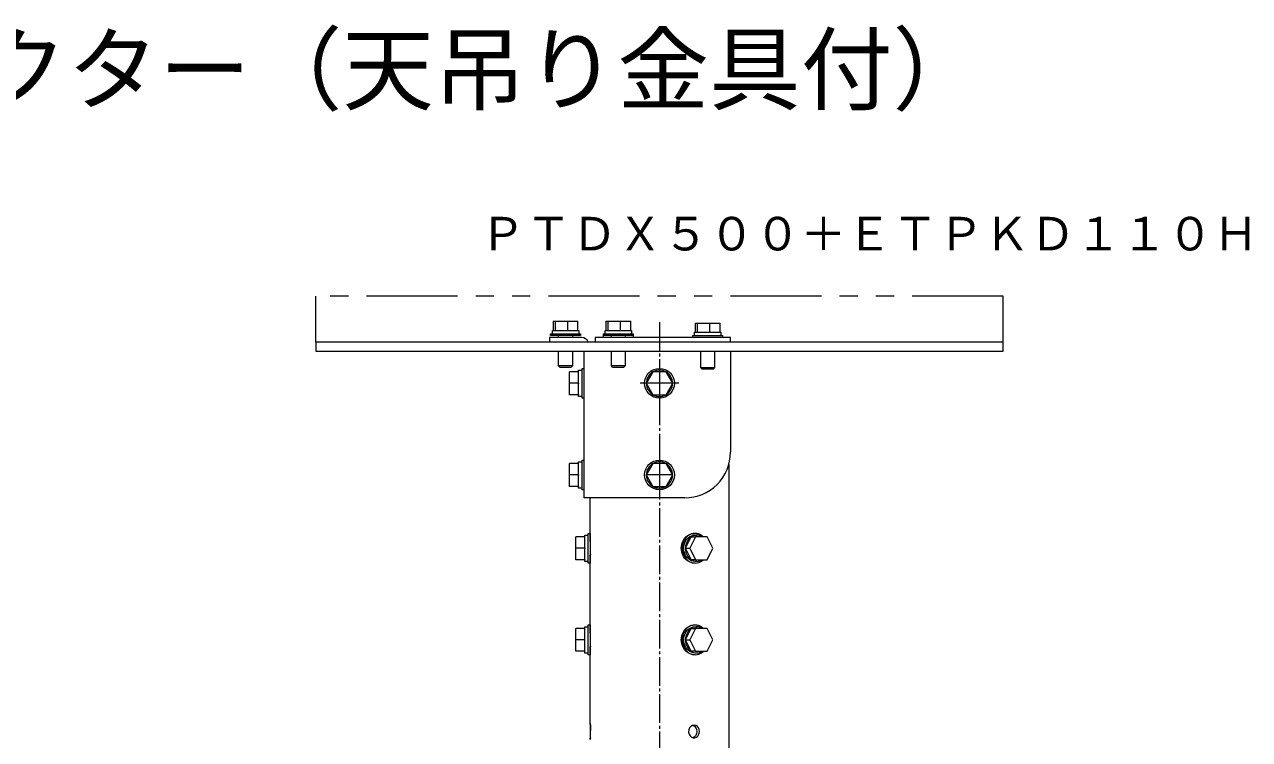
# Model space of a CAD drawing. Units: millimetres, scale not verified. Extents: x -62 to 63, y -56 to 57.
# Drawn here: x 2.6 to 56.1, y 25.6 to 56.8 of the extents above; entities that cross this region are included whole.
import ezdxf
from ezdxf.enums import TextEntityAlignment as Align

# ---------------------------------------------------------------- set-up
doc = ezdxf.new("R2010")
doc.units = ezdxf.units.MM
doc.header["$LTSCALE"] = 0.125
for name, pattern in [('USER1', [50.8, 31.75, -6.35, 6.35, -6.35]), ('USER2', [63.5, 31.75, -6.35, 6.35, -6.35, 6.35, -6.35]), ('USER3', [13, 10, -1, 1, -1])]:
    doc.linetypes.add(name, pattern=pattern)
doc.layers.add('0-2_MOJI1', color=7, linetype='Continuous')
doc.layers.add('0-3_TOUROKU', color=7, linetype='Continuous')
doc.layers.add('0-5_GAIKEI', color=1, linetype='Continuous', lineweight=18)
doc.styles.add('ＭＳ ゴシック', font='')
doc.styles.get('ＭＳ ゴシック').set_extended_font_data('MS Gothic')

msp = doc.modelspace()

# ---------------------------------------------------------------- linework, layer by layer
at = {"layer": '0-5_GAIKEI', "color": 7, "linetype": 'USER2'}
for p, q in [((45.3475, 44.9415), (15.3473, 44.9415)), ((15.3473, 42.9415), (15.3473, 44.9415)), ((45.3475, 42.9415), (45.3475, 44.9415))]:
    msp.add_line(p, q, dxfattribs=at)
at = {"layer": '0-5_GAIKEI'}
for p, q in [((25.7048, 43.8515), (25.7048, 43.4515)), ((25.7048, 43.8515), (25.8051, 43.8515)), ((25.8051, 43.4515), (25.8051, 43.8515)), ((25.8051, 43.8515), (26.3476, 43.8515)), ((26.3476, 43.4515), (26.3476, 43.8515)), ((26.3476, 43.8515), (26.7899, 43.8515)), ((26.7899, 43.4515), (26.7899, 43.8515)), ((28.0048, 43.8515), (28.0048, 43.4515)), ((28.0048, 43.8515), (28.1051, 43.8515)), ((28.1051, 43.4515), (28.1051, 43.8515)), ((28.1051, 43.8515), (28.6476, 43.8515)), ((28.6476, 43.4515), (28.6476, 43.8515)), ((28.6476, 43.8515), (29.0899, 43.8515)), ((29.0899, 43.4515), (29.0899, 43.8515)), ((25.5973, 43.3015), (26.8974, 43.3015)), ((25.5973, 43.2215), (25.5973, 43.3015)), ((25.6724, 43.4515), (25.8043, 43.4515)), ((25.6724, 43.3015), (25.6724, 43.4515)), ((25.8095, 43.4515), (25.8051, 43.4515)), ((25.8095, 43.4515), (26.3431, 43.4515)), ((26.3476, 43.4515), (26.3431, 43.4515)), ((26.3512, 43.4515), (26.3476, 43.4515)), ((26.3512, 43.4515), (26.7863, 43.4515)), ((26.7899, 43.4515), (26.7863, 43.4515)), ((26.8974, 43.3015), (26.8974, 43.2215)), ((27.8974, 43.3015), (29.1974, 43.3015)), ((27.8974, 43.2215), (27.8974, 43.3015)), ((27.9724, 43.4515), (28.1043, 43.4515)), ((27.9724, 43.3015), (27.9724, 43.4515)), ((28.1095, 43.4515), (28.1051, 43.4515)), ((28.1095, 43.4515), (28.6432, 43.4515)), ((28.6476, 43.4515), (28.6432, 43.4515)), ((28.6512, 43.4515), (28.6476, 43.4515)), ((28.6512, 43.4515), (29.0863, 43.4515)), ((29.0899, 43.4515), (29.0863, 43.4515)), ((29.1974, 43.3015), (29.1974, 43.2215)), ((31.8724, 43.3715), (32.0043, 43.3715)), ((31.8724, 43.2215), (31.8724, 43.3715)), ((31.9048, 43.7715), (31.9048, 43.3715)), ((31.9048, 43.7715), (32.0051, 43.7715)), ((32.0051, 43.3715), (32.0051, 43.7715)), ((32.0051, 43.7715), (32.5476, 43.7715)), ((32.0096, 43.3715), (32.0051, 43.3715)), ((32.0096, 43.3715), (32.5432, 43.3715)), ((32.5476, 43.3715), (32.5432, 43.3715)), ((32.5476, 43.3715), (32.5476, 43.7715)), ((32.5476, 43.7715), (32.9899, 43.7715)), ((32.5513, 43.3715), (32.5476, 43.3715)), ((32.5513, 43.3715), (32.9863, 43.3715)), ((32.9899, 43.3715), (32.9863, 43.3715)), ((32.9899, 43.3715), (32.9899, 43.7715)), ((25.5474, 43.1415), (25.5474, 42.9415)), ((25.8474, 43.1415), (25.5474, 43.1415)), ((26.8974, 43.2215), (25.5973, 43.2215)), ((26.9474, 43.1415), (25.8474, 43.1415)), ((25.9474, 43.1415), (25.9474, 43.2215)), ((26.5474, 43.2215), (26.5474, 43.1415)), ((27.5474, 43.1415), (27.5474, 42.9415)), ((29.1974, 43.2215), (27.8974, 43.2215)), ((27.8974, 43.1415), (27.8974, 43.2215)), ((28.2474, 43.1415), (28.2474, 43.2215)), ((28.8474, 43.2215), (28.8474, 43.1415)), ((29.1974, 43.2215), (29.1974, 43.1415)), ((31.7974, 43.2215), (33.0974, 43.2215)), ((31.7974, 43.1415), (31.7974, 43.2215)), ((33.0974, 43.2215), (33.0974, 43.1415)), ((33.4474, 42.9415), (33.4474, 43.1415)), ((25.9474, 41.9015), (25.9474, 42.5415)), ((26.5474, 42.5415), (26.5474, 41.9015)), ((28.2474, 41.9015), (28.2474, 42.5415)), ((28.8474, 42.5415), (28.8474, 41.9015)), ((32.1474, 41.8215), (32.1474, 42.5415)), ((32.7474, 42.5415), (32.7474, 41.8215)), ((26.5474, 41.9015), (25.9474, 41.9015)), ((25.9974, 41.8515), (25.9474, 41.9015)), ((25.9974, 41.8515), (26.4974, 41.8515)), ((26.5474, 41.9015), (26.4974, 41.8515)), ((26.8174, 41.6415), (26.8174, 41.7165)), ((26.8174, 41.7165), (26.9674, 41.7165)), ((26.9674, 40.4915), (26.9674, 41.7915)), ((26.9674, 41.7915), (27.0474, 41.7915)), ((28.8474, 41.9015), (28.2474, 41.9015)), ((28.2974, 41.8515), (28.2474, 41.9015)), ((28.2974, 41.8515), (28.7974, 41.8515)), ((28.8474, 41.9015), (28.7974, 41.8515)), ((32.7474, 41.8215), (32.1474, 41.8215)), ((32.1974, 41.7715), (32.1474, 41.8215)), ((32.1974, 41.7715), (32.6974, 41.7715)), ((32.7474, 41.8215), (32.6974, 41.7715)), ((26.4174, 41.1415), (26.4174, 41.6415)), ((26.8174, 41.6415), (26.4174, 41.6415)), ((26.8174, 41.6415), (26.8174, 41.6374)), ((26.8174, 41.1456), (26.8174, 41.6374)), ((30.0587, 41.6415), (29.77, 41.1415)), ((30.6361, 41.6415), (30.0587, 41.6415)), ((30.9247, 41.1415), (30.6361, 41.6415)), ((26.4174, 40.6415), (26.4174, 41.1415)), ((26.8174, 41.1415), (26.4174, 41.1415)), ((26.8174, 40.6415), (26.4174, 40.6415)), ((26.8174, 41.1456), (26.8174, 41.1415)), ((26.8174, 41.1415), (26.8174, 41.1374)), ((26.8174, 40.6456), (26.8174, 41.1374)), ((26.8174, 40.6456), (26.8174, 40.6415)), ((26.8174, 40.5665), (26.8174, 40.6415)), ((29.77, 41.1415), (30.0587, 40.6415)), ((30.0587, 40.6415), (30.6361, 40.6415)), ((30.6361, 40.6415), (30.9247, 41.1415)), ((26.9674, 40.5665), (26.8174, 40.5665)), ((27.0474, 40.4915), (26.9674, 40.4915)), ((26.4174, 37.1415), (26.4174, 37.6415)), ((26.8174, 37.6415), (26.4174, 37.6415)), ((26.8174, 37.6415), (26.8174, 37.7165)), ((26.8174, 37.7165), (26.9674, 37.7165)), ((26.8174, 37.6415), (26.8174, 37.6374)), ((26.8174, 37.1456), (26.8174, 37.6374)), ((26.9674, 36.4915), (26.9674, 37.7915)), ((26.9674, 37.7915), (27.0474, 37.7915)), ((30.0587, 37.6415), (29.77, 37.1415)), ((30.6361, 37.6415), (30.0587, 37.6415)), ((30.9247, 37.1415), (30.6361, 37.6415)), ((26.4174, 36.6415), (26.4174, 37.1415)), ((26.8174, 37.1415), (26.4174, 37.1415)), ((26.8174, 37.1456), (26.8174, 37.1415)), ((26.8174, 37.1415), (26.8174, 37.1374)), ((26.8174, 36.6456), (26.8174, 37.1374)), ((29.77, 37.1415), (30.0587, 36.6415)), ((30.6361, 36.6415), (30.9247, 37.1415)), ((26.8174, 36.6415), (26.4174, 36.6415)), ((26.8174, 36.6456), (26.8174, 36.6415)), ((26.8174, 36.5665), (26.8174, 36.6415)), ((26.9674, 36.5665), (26.8174, 36.5665)), ((27.0474, 36.4915), (26.9674, 36.4915)), ((30.0587, 36.6415), (30.6361, 36.6415)), ((26.6903, 33.9414), (26.6903, 34.4415)), ((27.0903, 34.4415), (26.6903, 34.4415)), ((27.0903, 34.4414), (27.0903, 34.5165)), ((27.0903, 34.5165), (27.2403, 34.5165)), ((27.0903, 34.4415), (27.0903, 34.4374)), ((27.0903, 33.9455), (27.0903, 34.4374)), ((27.2403, 33.2915), (27.2403, 34.5915)), ((27.2403, 34.5915), (27.3203, 34.5915)), ((27.3203, 34.5915), (27.3203, 33.2915)), ((27.3203, 34.2415), (27.3277, 34.2415)), ((31.9259, 34.4414), (31.6759, 33.9415)), ((31.7259, 34.4414), (31.9259, 34.4414)), ((31.8609, 34.5915), (31.9009, 34.5915)), ((31.9009, 34.5165), (31.9759, 34.5165)), ((32.4259, 34.4415), (31.9259, 34.4414)), ((32.6759, 33.9414), (32.4259, 34.4415)), ((26.6903, 33.4415), (26.6903, 33.9414)), ((27.0903, 33.9414), (26.6903, 33.9414)), ((27.0903, 33.9455), (27.0903, 33.9414)), ((27.0903, 33.9414), (27.0903, 33.9373)), ((27.0903, 33.4456), (27.0903, 33.9373)), ((31.4759, 33.9415), (31.6759, 33.9415)), ((31.6759, 33.9415), (31.9259, 33.4414)), ((32.4259, 33.4415), (32.6759, 33.9414)), ((27.0903, 33.4415), (26.6903, 33.4415)), ((27.0903, 33.4456), (27.0903, 33.4415)), ((27.0903, 33.3665), (27.0903, 33.4415)), ((27.2403, 33.3665), (27.0903, 33.3665)), ((27.3203, 33.2915), (27.2403, 33.2915)), ((27.3277, 33.6415), (27.3203, 33.6415)), ((27.3224, 30.2914), (27.3224, 33.5915)), ((31.9259, 33.4414), (31.7259, 33.4414)), ((31.9009, 33.2915), (31.8609, 33.2915)), ((31.9759, 33.3665), (31.9009, 33.3665)), ((31.9259, 33.4414), (32.4259, 33.4415)), ((27.0903, 30.4414), (27.0903, 30.5164)), ((27.0903, 30.5164), (27.2403, 30.5164)), ((27.2403, 29.2914), (27.2403, 30.5914)), ((27.2403, 30.5914), (27.3203, 30.5914)), ((27.3203, 30.5914), (27.3203, 29.2914)), ((31.8609, 30.5914), (31.9009, 30.5914)), ((31.9009, 30.5164), (31.9759, 30.5164)), ((26.6903, 29.9414), (26.6903, 30.4414)), ((27.0903, 30.4414), (26.6903, 30.4414)), ((26.6903, 29.4414), (26.6903, 29.9414)), ((27.0903, 29.9414), (26.6903, 29.9414)), ((27.0903, 30.4414), (27.0903, 30.4373)), ((27.0903, 29.9455), (27.0903, 30.4373)), ((27.0903, 29.9455), (27.0903, 29.9414)), ((27.0903, 29.9414), (27.0903, 29.9373)), ((27.0903, 29.4455), (27.0903, 29.9373)), ((27.3203, 30.2414), (27.3277, 30.2414)), ((31.4759, 29.9414), (31.6759, 29.9414)), ((31.9259, 30.4414), (31.6759, 29.9414)), ((31.6759, 29.9414), (31.9259, 29.4414)), ((31.7259, 30.4414), (31.9259, 30.4414)), ((32.4259, 30.4414), (31.9259, 30.4414)), ((32.6759, 29.9414), (32.4259, 30.4414)), ((32.4259, 29.4414), (32.6759, 29.9414)), ((27.0903, 29.4414), (26.6903, 29.4414)), ((27.0903, 29.4455), (27.0903, 29.4414)), ((27.0903, 29.3664), (27.0903, 29.4414)), ((27.3277, 29.6414), (27.3203, 29.6414)), ((31.9259, 29.4414), (31.7259, 29.4414)), ((31.9259, 29.4414), (32.4259, 29.4414)), ((27.2403, 29.3664), (27.0903, 29.3664)), ((27.3203, 29.2914), (27.2403, 29.2914)), ((31.9009, 29.2914), (31.8609, 29.2914)), ((31.9759, 29.3664), (31.9009, 29.3664))]:
    msp.add_line(p, q, dxfattribs=at)
at = {"layer": '0-5_GAIKEI', "linetype": 'USER3'}
msp.add_line((30.3474, 43.8139), (30.3474, -9.8054), dxfattribs=at)
at = {"layer": '0-5_GAIKEI', "color": 7}
for p, q in [((45.3475, 42.5415), (45.3475, 42.9415)), ((27.0474, 42.5415), (27.0474, 36.1415)), ((33.4474, 42.5415), (33.4474, 38.1415)), ((33.3724, 37.5989), (33.3724, 20.9414)), ((31.4474, 36.1415), (27.0474, 36.1415)), ((27.3224, 34.2915), (27.3224, 36.1415)), ((27.3224, 26.2914), (27.3224, 29.5915))]:
    msp.add_line(p, q, dxfattribs=at)
at = {"layer": '0-5_GAIKEI', "linetype": 'USER1'}
for p, q in [((30.3474, 41.9915), (30.3474, 40.2915)), ((31.1974, 41.1415), (29.4974, 41.1415)), ((30.3474, 37.6915), (30.3474, 36.5915)), ((30.8974, 37.1415), (29.7974, 37.1415))]:
    msp.add_line(p, q, dxfattribs=at)
at = {"layer": '0-5_GAIKEI'}
for points in [[(26.7899, 43.4515), (26.8224, 43.4515), (26.8224, 43.3015)], [(29.0899, 43.4515), (29.1224, 43.4515), (29.1224, 43.3015)], [(32.9899, 43.3715), (33.0224, 43.3715), (33.0224, 43.2215)], [(33.4474, 43.1415), (33.1474, 43.1415), (27.8474, 43.1415), (27.5474, 43.1415)], [(26.8174, 41.1456), (26.8174, 41.1456), (26.8174, 41.1456)], [(27.3427, 33.9415), (27.3396, 34.0739), (27.3329, 34.1858), (27.326, 34.2631), (27.3224, 34.2915)], [(31.298, 33.9415), (31.3031, 34.0267), (31.3193, 34.1163), (31.3476, 34.207), (31.3892, 34.2959), (31.4453, 34.3799), (31.5152, 34.4538), (31.5944, 34.5128), (31.6803, 34.556), (31.7701, 34.5825), (31.8609, 34.5915)], [(32.2606, 34.4415), (32.2413, 34.4592), (32.2218, 34.4755), (32.2021, 34.4906), (32.1824, 34.5044), (32.1529, 34.5225), (32.1215, 34.5389), (32.0883, 34.5534), (32.0535, 34.5657), (32.0173, 34.5757), (31.9799, 34.5832), (31.9414, 34.588), (31.9021, 34.5899), (31.8622, 34.5886), (31.8218, 34.584), (31.7811, 34.5759), (31.7403, 34.5641), (31.6997, 34.5484), (31.6593, 34.5285), (31.6195, 34.5044), (31.5816, 34.4767), (31.5466, 34.4463), (31.5146, 34.4135), (31.4854, 34.3786), (31.459, 34.342), (31.4353, 34.3038), (31.4144, 34.2644), (31.3961, 34.2241), (31.3804, 34.1832), (31.3672, 34.142), (31.3566, 34.1007), (31.3484, 34.0598), (31.3426, 34.0194), (31.3391, 33.9798), (31.338, 33.9415)], [(31.403, 33.9415), (31.4075, 34.0169), (31.4218, 34.0961), (31.4468, 34.1763), (31.4836, 34.255), (31.5333, 34.3293), (31.5951, 34.3947), (31.6652, 34.4469), (31.7411, 34.4851), (31.8205, 34.5085), (31.9009, 34.5165)], [(31.4759, 33.9415), (31.478, 33.9456), (31.7239, 34.4374), (31.7259, 34.4414)], [(31.7239, 34.4374), (31.6465, 34.3722), (31.5845, 34.2951), (31.5373, 34.21), (31.5043, 34.1207), (31.4847, 34.0312), (31.478, 33.9456)], [(32.2218, 34.4415), (32.1394, 34.4838), (32.0446, 34.5095), (31.9418, 34.514), (31.8355, 34.4928), (31.73, 34.4414)], [(27.3303, 33.6685), (27.3261, 33.6241), (27.3234, 33.5982), (27.3225, 33.5918), (27.324, 33.606), (27.3277, 33.6422), (27.3326, 33.6982), (27.3374, 33.7697), (27.3412, 33.8522), (27.3427, 33.9415)], [(31.8609, 33.2915), (31.7701, 33.3005), (31.6803, 33.3269), (31.5945, 33.37), (31.5152, 33.429), (31.4453, 33.5031), (31.3892, 33.5871), (31.3475, 33.676), (31.3192, 33.7667), (31.3031, 33.8562), (31.298, 33.9415)], [(31.338, 33.9415), (31.3543, 33.7925), (31.4049, 33.6386), (31.4924, 33.4954), (31.6195, 33.3785), (31.7709, 33.3096), (31.9219, 33.2936), (32.0624, 33.3201), (32.1824, 33.3785), (32.2606, 33.4415)], [(31.9009, 33.3665), (31.8206, 33.3744), (31.7412, 33.3978), (31.6652, 33.436), (31.5951, 33.4882), (31.5333, 33.5536), (31.4836, 33.628), (31.4468, 33.7066), (31.4218, 33.7869), (31.4075, 33.866), (31.403, 33.9415)], [(31.7259, 33.4414), (31.7239, 33.4456), (31.478, 33.9374), (31.4759, 33.9415)], [(31.478, 33.9374), (31.4847, 33.8517), (31.5042, 33.7623), (31.5373, 33.673), (31.5845, 33.5878), (31.6465, 33.5107), (31.7239, 33.4456)], [(31.7301, 33.4414), (31.8356, 33.3901), (31.9419, 33.3689), (32.0446, 33.3735), (32.1394, 33.3992), (32.2218, 33.4415)], [(31.298, 29.9414), (31.3031, 30.0267), (31.3193, 30.1162), (31.3476, 30.207), (31.3892, 30.2958), (31.4453, 30.3798), (31.5152, 30.4538), (31.5944, 30.5128), (31.6803, 30.5559), (31.7701, 30.5824), (31.8609, 30.5914)], [(32.2606, 30.4414), (32.2413, 30.4591), (32.2218, 30.4755), (32.2021, 30.4906), (32.1824, 30.5044), (32.1529, 30.5225), (32.1215, 30.5389), (32.0883, 30.5534), (32.0535, 30.5657), (32.0173, 30.5757), (31.9799, 30.5832), (31.9414, 30.588), (31.9021, 30.5898), (31.8622, 30.5886), (31.8218, 30.584), (31.7811, 30.5759), (31.7403, 30.5641), (31.6997, 30.5483), (31.6593, 30.5285), (31.6195, 30.5044), (31.5816, 30.4767), (31.5466, 30.4463), (31.5146, 30.4135), (31.4854, 30.3786), (31.459, 30.3419), (31.4353, 30.3038), (31.4144, 30.2644), (31.3961, 30.2241), (31.3804, 30.1832), (31.3672, 30.142), (31.3566, 30.1007), (31.3484, 30.0597), (31.3426, 30.0193), (31.3391, 29.9798), (31.338, 29.9414)], [(31.403, 29.9414), (31.4075, 30.0169), (31.4218, 30.0961), (31.4468, 30.1763), (31.4836, 30.2549), (31.5333, 30.3293), (31.5951, 30.3947), (31.6652, 30.4469), (31.7411, 30.485), (31.8205, 30.5085), (31.9009, 30.5164)], [(32.2218, 30.4414), (32.1394, 30.4837), (32.0446, 30.5094), (31.9418, 30.514), (31.8355, 30.4928), (31.73, 30.4414)], [(27.3427, 29.9414), (27.3396, 30.0739), (27.3329, 30.1858), (27.326, 30.263), (27.3224, 30.2914)], [(27.3303, 29.6685), (27.3261, 29.6241), (27.3234, 29.5981), (27.3225, 29.5918), (27.324, 29.606), (27.3277, 29.6422), (27.3326, 29.6982), (27.3374, 29.7696), (27.3412, 29.8522), (27.3427, 29.9414)], [(31.8609, 29.2914), (31.7701, 29.3004), (31.6803, 29.3269), (31.5945, 29.37), (31.5152, 29.429), (31.4453, 29.503), (31.3892, 29.5871), (31.3475, 29.676), (31.3192, 29.7667), (31.3031, 29.8562), (31.298, 29.9414)], [(31.338, 29.9414), (31.3543, 29.7924), (31.4049, 29.6386), (31.4924, 29.4954), (31.6195, 29.3785), (31.7709, 29.3096), (31.9219, 29.2936), (32.0624, 29.32), (32.1824, 29.3785), (32.2606, 29.4414)], [(31.9009, 29.3664), (31.8206, 29.3744), (31.7412, 29.3978), (31.6652, 29.436), (31.5951, 29.4881), (31.5333, 29.5536), (31.4836, 29.628), (31.4468, 29.7066), (31.4218, 29.7868), (31.4075, 29.866), (31.403, 29.9414)], [(31.4759, 29.9414), (31.478, 29.9455), (31.7239, 30.4374), (31.7259, 30.4414)], [(31.7259, 29.4414), (31.7239, 29.4455), (31.478, 29.9373), (31.4759, 29.9414)], [(31.7239, 30.4374), (31.6465, 30.3722), (31.5845, 30.2951), (31.5373, 30.2099), (31.5043, 30.1207), (31.4847, 30.0312), (31.478, 29.9455)], [(31.478, 29.9373), (31.4847, 29.8517), (31.5042, 29.7622), (31.5373, 29.673), (31.5845, 29.5878), (31.6465, 29.5107), (31.7239, 29.4455)], [(31.7301, 29.4414), (31.8356, 29.3901), (31.9419, 29.3689), (32.0446, 29.3734), (32.1394, 29.3991), (32.2218, 29.4414)], [(31.802, 26.2083), (31.8746, 26.1704), (31.9295, 26.1085), (31.9642, 26.0297), (31.9763, 25.9414)], [(31.9763, 25.9414), (31.9636, 25.8508), (31.9279, 25.7721), (31.8728, 25.7112), (31.802, 25.6745)]]:
    msp.add_lwpolyline(points, dxfattribs=at)
at = {"layer": '0-5_GAIKEI', "color": 7}
for points in [[(15.3473, 42.9415), (15.3473, 42.5415), (17.3473, 42.5415), (43.3475, 42.5415), (45.3475, 42.5415)], [(45.3475, 42.9415), (43.3475, 42.9415), (17.3473, 42.9415), (15.3473, 42.9415)], [(27.3427, 25.9414), (27.3393, 26.0781), (27.3319, 26.1927), (27.3249, 26.2691), (27.3224, 26.2908), (27.3319, 26.1969), (27.3424, 25.983)], [(27.3303, 25.6684), (27.3261, 25.624), (27.3234, 25.5981), (27.3225, 25.5917), (27.324, 25.606), (27.3277, 25.6422), (27.3326, 25.6982), (27.3374, 25.7696), (27.3412, 25.8521), (27.3427, 25.9414)]]:
    msp.add_lwpolyline(points, dxfattribs=at)
at = {"layer": '0-5_GAIKEI'}
msp.add_lwpolyline([(32.0918, 25.9414), (32.0811, 26.0245), (32.0509, 26.0984), (32.0038, 26.1581), (31.9427, 26.1989), (31.8657, 26.2159), (31.7881, 26.2029), (31.7171, 26.1627), (31.66, 26.0982), (31.6239, 26.012), (31.6167, 25.9187), (31.6376, 25.8313), (31.6819, 25.7563), (31.7448, 25.7003), (31.8215, 25.67), (31.8946, 25.6693), (31.9596, 25.6927), (32.014, 25.736), (32.0557, 25.7947), (32.0824, 25.8646)], close=True, dxfattribs=at)
for centre in [(30.3474, 41.1415), (30.3474, 37.1415)]:
    msp.add_circle(centre, 0.65, dxfattribs=at)
for centre, radius, start, end in [((26.9474, 42.8415), 0.3, 19.46138, 90.00002), ((30.3474, 41.1415), 0.575, 60.40814, 119.59627), ((30.3474, 41.1415), 0.575, 120.406, 179.59186), ((30.3474, 41.1415), 0.575, 0.40597, 59.59191), ((30.3474, 41.1415), 0.575, 180.40819, 239.58965), ((30.3474, 41.1415), 0.575, 240.41255, 299.59182), ((30.3474, 41.1415), 0.575, 300.40817, 359.58968), ((30.3474, 37.1415), 0.575, 120.406, 179.59186), ((30.3474, 37.1415), 0.575, 60.40814, 119.59627), ((30.3474, 37.1415), 0.575, 0.40597, 59.59191), ((30.3474, 37.1415), 0.575, 180.40819, 239.58965), ((30.3474, 37.1415), 0.575, 300.40817, 359.58968), ((30.3474, 37.1415), 0.575, 240.41255, 299.59182)]:
    msp.add_arc(centre, radius, start, end, dxfattribs=at)
at = {"layer": '0-5_GAIKEI', "color": 7}
msp.add_arc((31.4474, 38.1415), 2, 270, 0.00004, dxfattribs=at)

# ---------------------------------------------------------------- texts
at = {"layer": '0-2_MOJI1', "style": 'ＭＳ ゴシック'}
msp.add_text('ＤＬＰ方式プロジェクター（天吊り金具付）', height=2.933, dxfattribs=at).set_placement((-35.4977, 52.5011), align=Align.BOTTOM_LEFT)
at = {"layer": '0-3_TOUROKU', "style": 'ＭＳ ゴシック'}
msp.add_text('ＰＴＤＸ５００＋ＥＴＰＫＤ１１０Ｈ', height=1.466, dxfattribs=at).set_placement((22.5023, 46.5011), align=Align.BOTTOM_LEFT)

doc.saveas('drawing.dxf')
